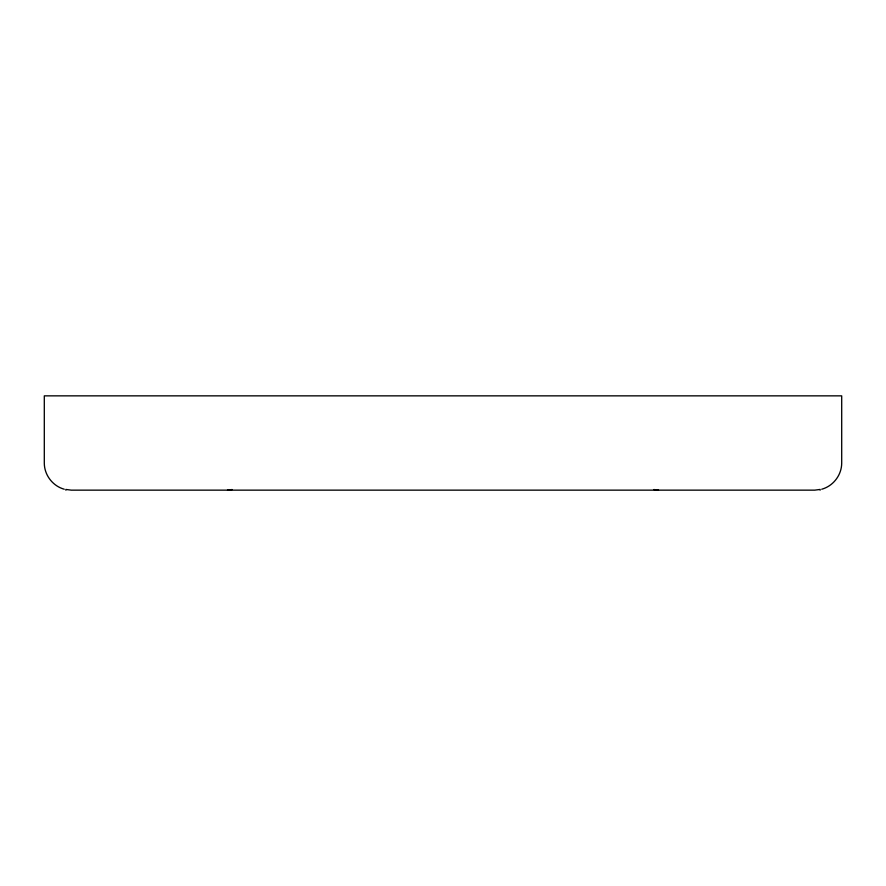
<?xml version="1.0" encoding="UTF-8"?>
<svg xmlns="http://www.w3.org/2000/svg" width="886" height="886" viewBox="0 0 886 886"><rect width="100%" height="100%" fill="white"/><g stroke="black" fill="none" stroke-linecap="round" stroke-linejoin="round"><path stroke-width="1.33" d="M821.732 489.227C833.217 486.082 841.634 475.117 841.7 463.201L841.7 395.854L44.3 395.854L44.3 463.201C44.366 475.117 52.783 486.082 64.268 489.227M227.492 490.146L232.132 489.537M653.868 489.537L658.508 490.146M820.148 490.146L820.148 489.437L814.766 490.146L71.234 490.146L65.852 489.437L65.852 490.146"/></g></svg>
